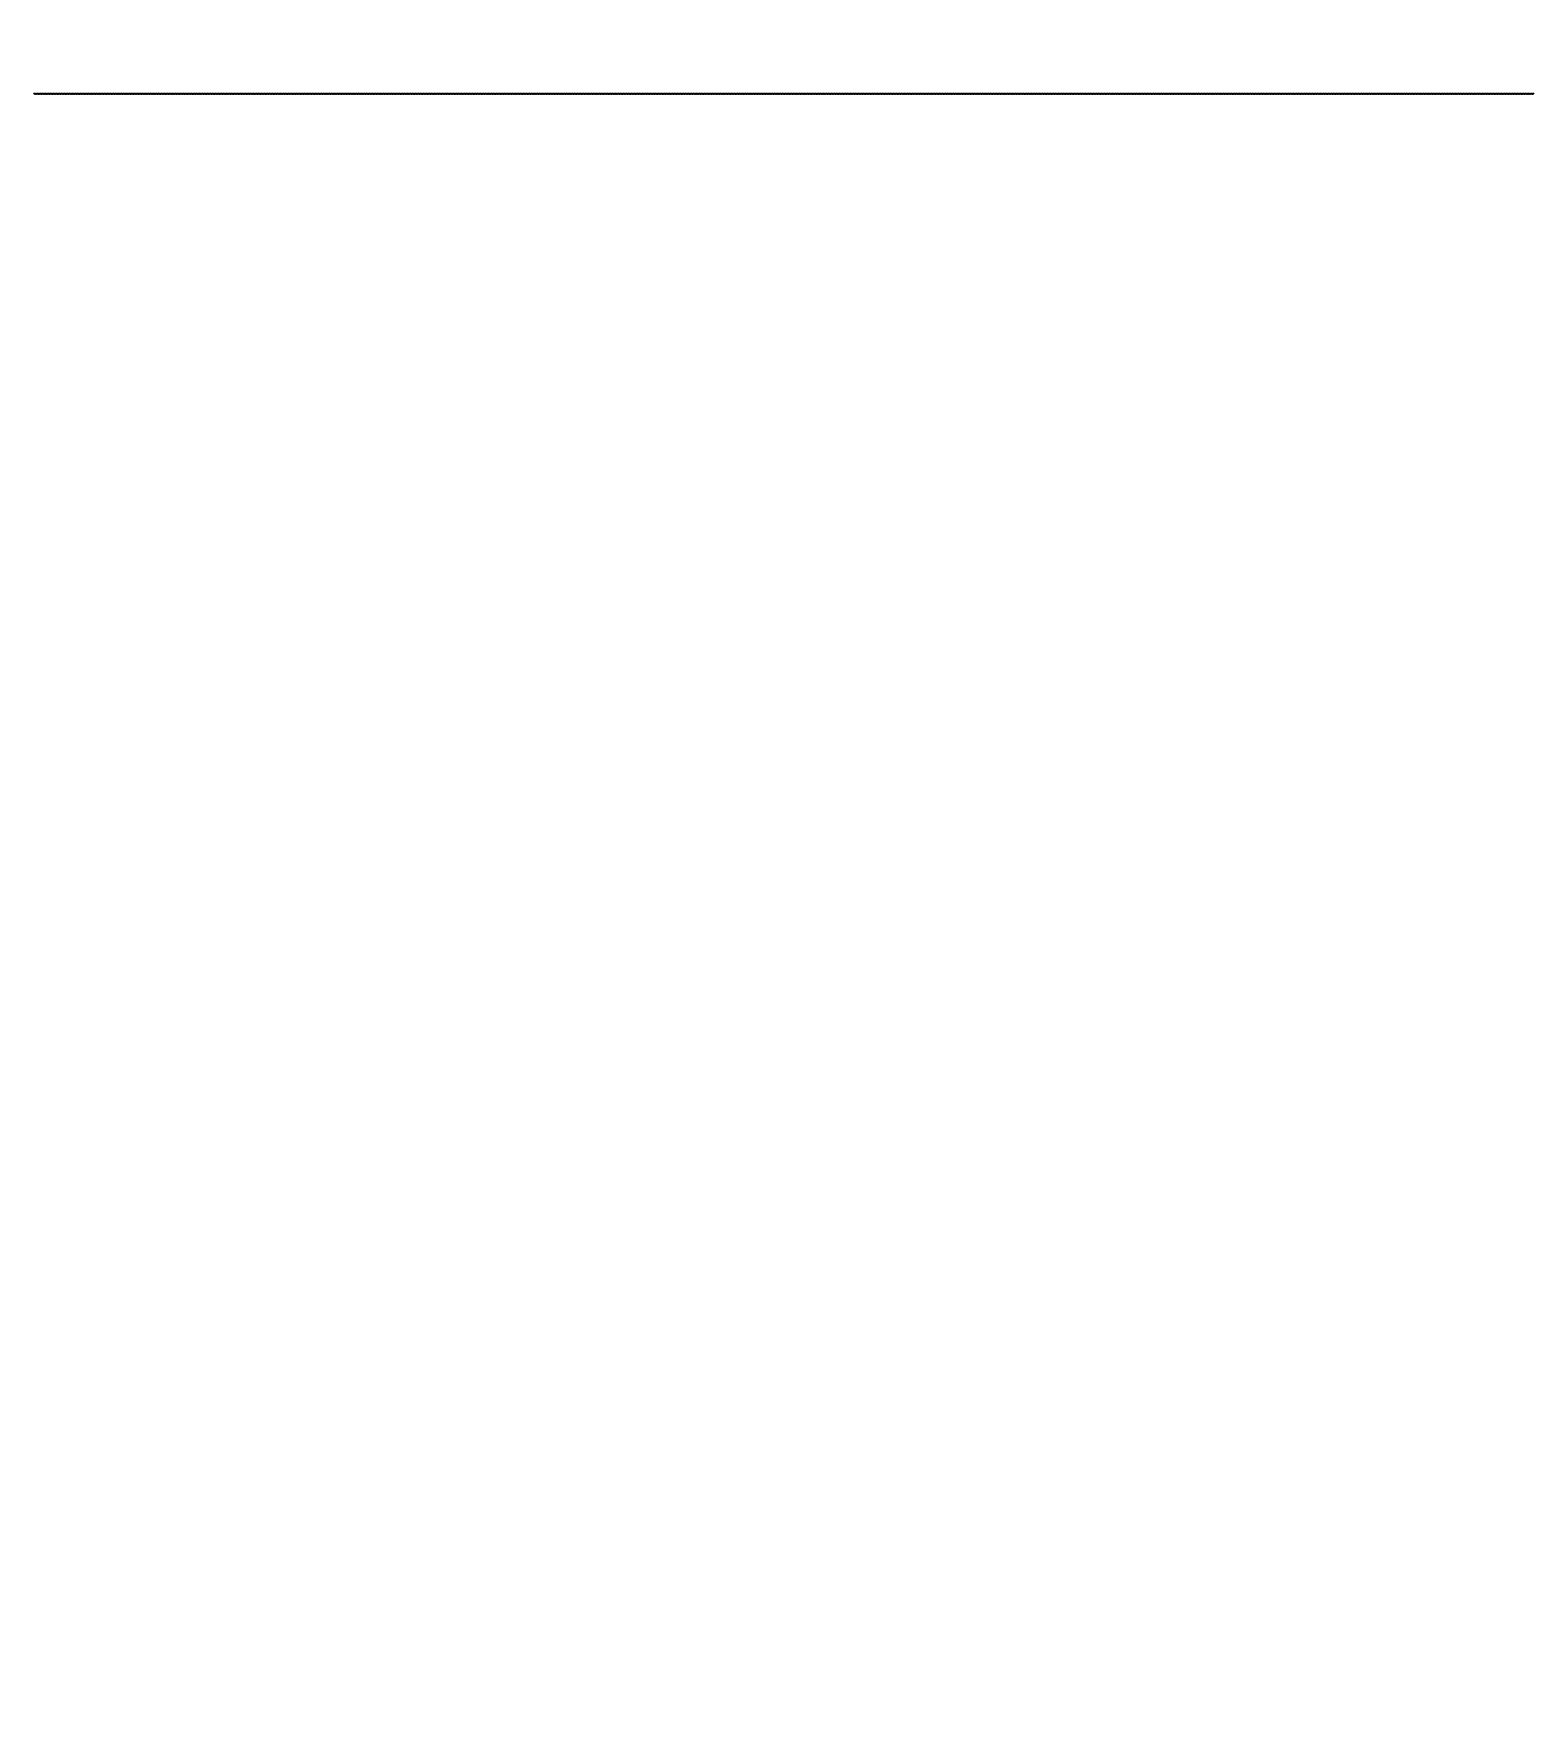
# Model space of a CAD drawing. Header units: millimetres. Extents: x 0 to 7618, y 0 to 6412.
# Drawn here: x 2361 to 2834, y 2424 to 2953 of the extents above; entities that cross this region are included whole.
import ezdxf

# ---------------------------------------------------------------- set-up
doc = ezdxf.new("R2010")
doc.units = ezdxf.units.MM
doc.styles.get("Standard").update_dxf_attribs({"font": 'arial.ttf'})
doc.dimstyles.new('ISO-25', dxfattribs={"dimtxt": 100, "dimasz": 100, "dimexe": 1.25, "dimexo": 0.625, "dimtad": 1, "dimtih": 1, "dimtoh": 1, "dimtxsty": 'Standard', "dimcen": 2.5, "dimadec": 0, "dimazin": 0, "dimtfac": 1, "dimtmove": 0, "dimatfit": 3, "dimfxl": 1, "dimfxlon": 1, "dimarcsym": 0})

# ---------------------------------------------------------------- blocks, each defined once
blk = doc.blocks.new('*D2')
at = {"color": 0, "lineweight": -2, "transparency": 16777216}
for p, q in [((1554.03, 3502.33), (1554.03, 3504.58)), ((1654.03, 3503.33), (3557.3, 3503.33)), ((3657.3, 3502.33), (3657.3, 3504.58))]:
    blk.add_line(p, q, dxfattribs=at)
at = {"color": 0, "transparency": 16777216}
for points in [[(1654.03, 3519.99), (1654.03, 3486.66), (1554.03, 3503.33)], [(3557.3, 3519.99), (3557.3, 3486.66), (3657.3, 3503.33)]]:
    blk.add_solid(points, dxfattribs=at)
at = {"layer": 'Defpoints', "color": 0, "transparency": 16777216}
for p in [(3657.3, 3503.33), (1554.03, 2934.13), (3657.3, 2920.88)]:
    blk.add_point(p, dxfattribs=at)
at = {"color": 0, "transparency": 16777216, "insert": (2605.66, 3568.04), "char_height": 100, "attachment_point": 5}
blk.add_mtext('2103,27 [6\'-11"]', dxfattribs=at)
blk = doc.blocks.new('*D18')
at = {"color": 0, "lineweight": -2, "transparency": 16777216}
for p, q in [((3475.51, 2734.23), (3657.48, 2859.13)), ((3657.48, 2859.13), (3657.48, 1696.15)), ((3475.51, 2735.23), (3475.51, 2734.23))]:
    blk.add_line(p, q, dxfattribs=at)
at = {"layer": 'Defpoints', "color": 0, "transparency": 16777216}
for p in [(3475.51, 2934.23), (3657.48, 2659.13), (0, 0)]:
    blk.add_point(p, dxfattribs=at)
at = {"color": 0, "transparency": 16777216, "insert": (3592.76, 2177.33), "char_height": 100, "attachment_point": 5, "rotation": 90}
blk.add_mtext('3475,51 [11\'-5"]', dxfattribs=at)

msp = doc.modelspace()

# ---------------------------------------------------------------- linework, layer by layer
msp.add_lwpolyline([(2833.756, 2934.405, 0.5205671), (2833.256, 2934.405, 0.5205671), (2832.756, 2934.405, 0.5205671), (2832.256, 2934.405, 0.5205671), (2831.756, 2934.405, 0.5205671), (2831.256, 2934.405, 0.5205671), (2830.756, 2934.405, 0.5205671), (2830.256, 2934.405, 0.5205671), (2829.756, 2934.405, 0.5205671), (2829.256, 2934.405, 0.5205671), (2828.756, 2934.405, 0.5205671), (2828.256, 2934.405, 0.5205671), (2827.756, 2934.405, 0.5205671), (2827.256, 2934.405, 0.5205671), (2826.756, 2934.405, 0.5205671), (2826.256, 2934.405, 0.5205671), (2825.756, 2934.405, 0.5205671), (2825.256, 2934.405, 0.5205671), (2824.756, 2934.405, 0.5205671), (2824.256, 2934.405, 0.5205671), (2823.756, 2934.405, 0.5205671), (2823.256, 2934.405, 0.5205671), (2822.756, 2934.405, 0.5205671), (2822.256, 2934.405, 0.5205671), (2821.756, 2934.405, 0.5205671), (2821.256, 2934.405, 0.5205671), (2820.756, 2934.405, 0.5205671), (2820.256, 2934.405, 0.5205671), (2819.756, 2934.405, 0.5205671), (2819.256, 2934.405, 0.5205671), (2818.756, 2934.405, 0.5205671), (2818.256, 2934.405, 0.5205671), (2817.756, 2934.405, 0.5205671), (2817.256, 2934.405, 0.5205671), (2816.756, 2934.405, 0.5205671), (2816.256, 2934.405, 0.5205671), (2815.756, 2934.405, 0.5205671), (2815.256, 2934.405, 0.5205671), (2814.756, 2934.405, 0.5205671), (2814.256, 2934.405, 0.5205671), (2813.756, 2934.405, 0.5205671), (2813.256, 2934.405, 0.5205671), (2812.756, 2934.405, 0.5205671), (2812.256, 2934.405, 0.5205671), (2811.756, 2934.405, 0.5205671), (2811.256, 2934.405, 0.5205671), (2810.756, 2934.405, 0.5205671), (2810.256, 2934.405, 0.5205671), (2809.756, 2934.405, 0.5205671), (2809.256, 2934.405, 0.5205671), (2808.756, 2934.405, 0.5205671), (2808.256, 2934.405, 0.5205671), (2807.756, 2934.405, 0.5205671), (2807.256, 2934.405, 0.5205671), (2806.756, 2934.405, 0.5205671), (2806.256, 2934.405, 0.5205671), (2805.756, 2934.405, 0.5205671), (2805.256, 2934.405, 0.5205671), (2804.756, 2934.405, 0.5205671), (2804.256, 2934.405, 0.5205671), (2803.756, 2934.405, 0.5205671), (2803.256, 2934.405, 0.5205671), (2802.756, 2934.405, 0.5205671), (2802.256, 2934.405, 0.5205671), (2801.756, 2934.405, 0.5205671), (2801.256, 2934.405, 0.5205671), (2800.756, 2934.405, 0.5205671), (2800.256, 2934.405, 0.5205671), (2799.756, 2934.405, 0.5205671), (2799.256, 2934.405, 0.5205671), (2798.756, 2934.405, 0.5205671), (2798.256, 2934.405, 0.5205671), (2797.756, 2934.405, 0.5205671), (2797.256, 2934.405, 0.5205671), (2796.756, 2934.405, 0.5205671), (2796.256, 2934.405, 0.5205671), (2795.756, 2934.405, 0.5205671), (2795.256, 2934.405, 0.5205671), (2794.756, 2934.405, 0.5205671), (2794.256, 2934.405, 0.5205671), (2793.756, 2934.405, 0.5205671), (2793.256, 2934.405, 0.5205671), (2792.756, 2934.405, 0.5205671), (2792.256, 2934.405, 0.5205671), (2791.756, 2934.405, 0.5205671), (2791.256, 2934.405, 0.5205671), (2790.756, 2934.405, 0.5205671), (2790.256, 2934.405, 0.5205671), (2789.756, 2934.405, 0.5205671), (2789.256, 2934.405, 0.5205671), (2788.756, 2934.405, 0.5205671), (2788.256, 2934.405, 0.5205671), (2787.756, 2934.405, 0.5205671), (2787.256, 2934.405, 0.5205671), (2786.756, 2934.405, 0.5205671), (2786.256, 2934.405, 0.5205671), (2785.756, 2934.405, 0.5205671), (2785.256, 2934.405, 0.5205671), (2784.756, 2934.405, 0.5205671), (2784.256, 2934.405, 0.5205671), (2783.756, 2934.405, 0.5205671), (2783.256, 2934.405, 0.5205671), (2782.756, 2934.405, 0.5205671), (2782.256, 2934.405, 0.5205671), (2781.756, 2934.405, 0.5205671), (2781.256, 2934.405, 0.5205671), (2780.756, 2934.405, 0.5205671), (2780.256, 2934.405, 0.5205671), (2779.756, 2934.405, 0.5205671), (2779.256, 2934.405, 0.5205671), (2778.756, 2934.405, 0.5205671), (2778.256, 2934.405, 0.5205671), (2777.756, 2934.405, 0.5205671), (2777.256, 2934.405, 0.5205671), (2776.756, 2934.405, 0.5205671), (2776.256, 2934.405, 0.5205671), (2775.756, 2934.405, 0.5205671), (2775.256, 2934.405, 0.5205671), (2774.756, 2934.405, 0.5205671), (2774.256, 2934.405, 0.5205671), (2773.756, 2934.405, 0.5205671), (2773.256, 2934.405, 0.5205671), (2772.756, 2934.405, 0.5205671), (2772.256, 2934.405, 0.5205671), (2771.756, 2934.405, 0.5205671), (2771.256, 2934.405, 0.5205671), (2770.756, 2934.405, 0.5205671), (2770.256, 2934.405, 0.5205671), (2769.756, 2934.405, 0.5205671), (2769.256, 2934.405, 0.5205671), (2768.756, 2934.405, 0.5205671), (2768.256, 2934.405, 0.5205671), (2767.756, 2934.405, 0.5205671), (2767.256, 2934.405, 0.5205671), (2766.756, 2934.405, 0.5205671), (2766.256, 2934.405, 0.5205671), (2765.756, 2934.405, 0.5205671), (2765.256, 2934.405, 0.5205671), (2764.756, 2934.405, 0.5205671), (2764.256, 2934.405, 0.5205671), (2763.756, 2934.405, 0.5205671), (2763.256, 2934.405, 0.5205671), (2762.756, 2934.405, 0.5205671), (2762.256, 2934.405, 0.5205671), (2761.756, 2934.405, 0.5205671), (2761.256, 2934.405, 0.5205671), (2760.756, 2934.405, 0.5205671), (2760.256, 2934.405, 0.5205671), (2759.756, 2934.405, 0.5205671), (2759.256, 2934.405, 0.5205671), (2758.756, 2934.405, 0.5205671), (2758.256, 2934.405, 0.5205671), (2757.756, 2934.405, 0.5205671), (2757.256, 2934.405, 0.5205671), (2756.756, 2934.405, 0.5205671), (2756.256, 2934.405, 0.5205671), (2755.756, 2934.405, 0.5205671), (2755.256, 2934.405, 0.5205671), (2754.756, 2934.405, 0.5205671), (2754.256, 2934.405, 0.5205671), (2753.756, 2934.405, 0.5205671), (2753.256, 2934.405, 0.5205671), (2752.756, 2934.405, 0.5205671), (2752.256, 2934.405, 0.5205671), (2751.756, 2934.405, 0.5205671), (2751.256, 2934.405, 0.5205671), (2750.756, 2934.405, 0.5205671), (2750.256, 2934.405, 0.5205671), (2749.756, 2934.405, 0.5205671), (2749.256, 2934.405, 0.5205671), (2748.756, 2934.405, 0.5205671), (2748.256, 2934.405, 0.5205671), (2747.756, 2934.405, 0.5205671), (2747.256, 2934.405, 0.5205671), (2746.756, 2934.405, 0.5205671), (2746.256, 2934.405, 0.5205671), (2745.756, 2934.405, 0.5205671), (2745.256, 2934.405, 0.5205671), (2744.756, 2934.405, 0.5205671), (2744.256, 2934.405, 0.5205671), (2743.756, 2934.405, 0.5205671), (2743.256, 2934.405, 0.5205671), (2742.756, 2934.405, 0.5205671), (2742.256, 2934.405, 0.5205671), (2741.756, 2934.405, 0.5205671), (2741.256, 2934.405, 0.5205671), (2740.756, 2934.405, 0.5205671), (2740.256, 2934.405, 0.5205671), (2739.756, 2934.405, 0.5205671), (2739.256, 2934.405, 0.5205671), (2738.756, 2934.405, 0.5205671), (2738.256, 2934.405, 0.5205671), (2737.756, 2934.405, 0.5205671), (2737.256, 2934.405, 0.5205671), (2736.756, 2934.405, 0.5205671), (2736.256, 2934.405, 0.5205671), (2735.756, 2934.405, 0.5205671), (2735.256, 2934.405, 0.5205671), (2734.756, 2934.405, 0.5205671), (2734.256, 2934.405, 0.5205671), (2733.756, 2934.405, 0.5205671), (2733.256, 2934.405, 0.5205671), (2732.756, 2934.405, 0.5205671), (2732.256, 2934.405, 0.5205671), (2731.756, 2934.405, 0.5205671), (2731.256, 2934.405, 0.5205671), (2730.756, 2934.405, 0.5205671), (2730.256, 2934.405, 0.5205671), (2729.756, 2934.405, 0.5205671), (2729.256, 2934.405, 0.5205671), (2728.756, 2934.405, 0.5205671), (2728.256, 2934.405, 0.5205671), (2727.756, 2934.405, 0.5205671), (2727.256, 2934.405, 0.5205671), (2726.756, 2934.405, 0.5205671), (2726.256, 2934.405, 0.5205671), (2725.756, 2934.405, 0.5205671), (2725.256, 2934.405, 0.5205671), (2724.756, 2934.405, 0.5205671), (2724.256, 2934.405, 0.5205671), (2723.756, 2934.405, 0.5205671), (2723.256, 2934.405, 0.5205671), (2722.756, 2934.405, 0.5205671), (2722.256, 2934.405, 0.5205671), (2721.756, 2934.405, 0.5205671), (2721.256, 2934.405, 0.5205671), (2720.756, 2934.405, 0.5205671), (2720.256, 2934.405, 0.5205671), (2719.756, 2934.405, 0.5205671), (2719.256, 2934.405, 0.5205671), (2718.756, 2934.405, 0.5205671), (2718.256, 2934.405, 0.5205671), (2717.756, 2934.405, 0.5205671), (2717.256, 2934.405, 0.5205671), (2716.756, 2934.405, 0.5205671), (2716.256, 2934.405, 0.5205671), (2715.756, 2934.405, 0.5205671), (2715.256, 2934.405, 0.5205671), (2714.756, 2934.405, 0.5205671), (2714.256, 2934.405, 0.5205671), (2713.756, 2934.405, 0.5205671), (2713.256, 2934.405, 0.5205671), (2712.756, 2934.405, 0.5205671), (2712.256, 2934.405, 0.5205671), (2711.756, 2934.405, 0.5205671), (2711.256, 2934.405, 0.5205671), (2710.756, 2934.405, 0.5205671), (2710.256, 2934.405, 0.5205671), (2709.756, 2934.405, 0.5205671), (2709.256, 2934.405, 0.5205671), (2708.756, 2934.405, 0.5205671), (2708.256, 2934.405, 0.5205671), (2707.756, 2934.405, 0.5205671), (2707.256, 2934.405, 0.5205671), (2706.756, 2934.405, 0.5205671), (2706.256, 2934.405, 0.5205671), (2705.756, 2934.405, 0.5205671), (2705.256, 2934.405, 0.5205671), (2704.756, 2934.405, 0.5205671), (2704.256, 2934.405, 0.5205671), (2703.756, 2934.405, 0.5205671), (2703.256, 2934.405, 0.5205671), (2702.756, 2934.405, 0.5205671), (2702.256, 2934.405, 0.5205671), (2701.756, 2934.405, 0.5205671), (2701.256, 2934.405, 0.5205671), (2700.756, 2934.405, 0.5205671), (2700.256, 2934.405, 0.5205671), (2699.756, 2934.405, 0.5205671), (2699.256, 2934.405, 0.5205671), (2698.756, 2934.405, 0.5205671), (2698.256, 2934.405, 0.5205671), (2697.756, 2934.405, 0.5205671), (2697.256, 2934.405, 0.5205671), (2696.756, 2934.405, 0.5205671), (2696.256, 2934.405, 0.5205671), (2695.756, 2934.405, 0.5205671), (2695.256, 2934.405, 0.5205671), (2694.756, 2934.405, 0.5205671), (2694.256, 2934.405, 0.5205671), (2693.756, 2934.405, 0.5205671), (2693.256, 2934.405, 0.5205671), (2692.756, 2934.405, 0.5205671), (2692.256, 2934.405, 0.5205671), (2691.756, 2934.405, 0.5205671), (2691.256, 2934.405, 0.5205671), (2690.756, 2934.405, 0.5205671), (2690.256, 2934.405, 0.5205671), (2689.756, 2934.405, 0.5205671), (2689.256, 2934.405, 0.5205671), (2688.756, 2934.405, 0.5205671), (2688.256, 2934.405, 0.5205671), (2687.756, 2934.405, 0.5205671), (2687.256, 2934.405, 0.5205671), (2686.756, 2934.405, 0.5205671), (2686.256, 2934.405, 0.5205671), (2685.756, 2934.405, 0.5205671), (2685.256, 2934.405, 0.5205671), (2684.756, 2934.405, 0.5205671), (2684.256, 2934.405, 0.5205671), (2683.756, 2934.405, 0.5205671), (2683.256, 2934.405, 0.5205671), (2682.756, 2934.405, 0.5205671), (2682.256, 2934.405, 0.5205671), (2681.756, 2934.405, 0.5205671), (2681.256, 2934.405, 0.5205671), (2680.756, 2934.405, 0.5205671), (2680.256, 2934.405, 0.5205671), (2679.756, 2934.405, 0.5205671), (2679.256, 2934.405, 0.5205671), (2678.756, 2934.405, 0.5205671), (2678.256, 2934.405, 0.5205671), (2677.756, 2934.405, 0.5205671), (2677.256, 2934.405, 0.5205671), (2676.756, 2934.405, 0.5205671), (2676.256, 2934.405, 0.5205671), (2675.756, 2934.405, 0.5205671), (2675.256, 2934.405, 0.5205671), (2674.756, 2934.405, 0.5205671), (2674.256, 2934.405, 0.5205671), (2673.756, 2934.405, 0.5205671), (2673.256, 2934.405, 0.5205671), (2672.756, 2934.405, 0.5205671), (2672.256, 2934.405, 0.5205671), (2671.756, 2934.405, 0.5205671), (2671.256, 2934.405, 0.5205671), (2670.756, 2934.405, 0.5205671), (2670.256, 2934.405, 0.5205671), (2669.756, 2934.405, 0.5205671), (2669.256, 2934.405, 0.5205671), (2668.756, 2934.405, 0.5205671), (2668.256, 2934.405, 0.5205671), (2667.756, 2934.405, 0.5205671), (2667.256, 2934.405, 0.5205671), (2666.756, 2934.405, 0.5205671), (2666.256, 2934.405, 0.5205671), (2665.756, 2934.405, 0.5205671), (2665.256, 2934.405, 0.5205671), (2664.756, 2934.405, 0.5205671), (2664.256, 2934.405, 0.5205671), (2663.756, 2934.405, 0.5205671), (2663.256, 2934.405, 0.5205671), (2662.756, 2934.405, 0.5205671), (2662.256, 2934.405, 0.5205671), (2661.756, 2934.405, 0.5205671), (2661.256, 2934.405, 0.5205671), (2660.756, 2934.405, 0.5205671), (2660.256, 2934.405, 0.5205671), (2659.756, 2934.405, 0.5205671), (2659.256, 2934.405, 0.5205671), (2658.756, 2934.405, 0.5205671), (2658.256, 2934.405, 0.5205671), (2657.756, 2934.405, 0.5205671), (2657.256, 2934.405, 0.5205671), (2656.756, 2934.405, 0.5205671), (2656.256, 2934.405, 0.5205671), (2655.756, 2934.405, 0.5205671), (2655.256, 2934.405, 0.5205671), (2654.756, 2934.405, 0.5205671), (2654.256, 2934.405, 0.5205671), (2653.756, 2934.405, 0.5205671), (2653.256, 2934.405, 0.5205671), (2652.756, 2934.405, 0.5205671), (2652.256, 2934.405, 0.5205671), (2651.756, 2934.405, 0.5205671), (2651.256, 2934.405, 0.5205671), (2650.756, 2934.405, 0.5205671), (2650.256, 2934.405, 0.5205671), (2649.756, 2934.405, 0.5205671), (2649.256, 2934.405, 0.5205671), (2648.756, 2934.405, 0.5205671), (2648.256, 2934.405, 0.5205671), (2647.756, 2934.405, 0.5205671), (2647.256, 2934.405, 0.5205671), (2646.756, 2934.405, 0.5205671), (2646.256, 2934.405, 0.5205671), (2645.756, 2934.405, 0.5205671), (2645.256, 2934.405, 0.5205671), (2644.756, 2934.405, 0.5205671), (2644.256, 2934.405, 0.5205671), (2643.756, 2934.405, 0.5205671), (2643.256, 2934.405, 0.5205671), (2642.756, 2934.405, 0.5205671), (2642.256, 2934.405, 0.5205671), (2641.756, 2934.405, 0.5205671), (2641.256, 2934.405, 0.5205671), (2640.756, 2934.405, 0.5205671), (2640.256, 2934.405, 0.5205671), (2639.756, 2934.405, 0.5205671), (2639.256, 2934.405, 0.5205671), (2638.756, 2934.405, 0.5205671), (2638.256, 2934.405, 0.5205671), (2637.756, 2934.405, 0.5205671), (2637.256, 2934.405, 0.5205671), (2636.756, 2934.405, 0.5205671), (2636.256, 2934.405, 0.5205671), (2635.756, 2934.405, 0.5205671), (2635.256, 2934.405, 0.5205671), (2634.756, 2934.405, 0.5205671), (2634.256, 2934.405, 0.5205671), (2633.756, 2934.405, 0.5205671), (2633.256, 2934.405, 0.5205671), (2632.756, 2934.405, 0.5205671), (2632.256, 2934.405, 0.5205671), (2631.756, 2934.405, 0.5205671), (2631.256, 2934.405, 0.5205671), (2630.756, 2934.405, 0.5205671), (2630.256, 2934.405, 0.5205671), (2629.756, 2934.405, 0.5205671), (2629.256, 2934.405, 0.5205671), (2628.756, 2934.405, 0.5205671), (2628.256, 2934.405, 0.5205671), (2627.756, 2934.405, 0.5205671), (2627.256, 2934.405, 0.5205671), (2626.756, 2934.405, 0.5205671), (2626.256, 2934.405, 0.5205671), (2625.756, 2934.405, 0.5205671), (2625.256, 2934.405, 0.5205671), (2624.756, 2934.405, 0.5205671), (2624.256, 2934.405, 0.5205671), (2623.756, 2934.405, 0.5205671), (2623.256, 2934.405, 0.5205671), (2622.756, 2934.405, 0.5205671), (2622.256, 2934.405, 0.5205671), (2621.756, 2934.405, 0.5205671), (2621.256, 2934.405, 0.5205671), (2620.756, 2934.405, 0.5205671), (2620.256, 2934.405, 0.5205671), (2619.756, 2934.405, 0.5205671), (2619.256, 2934.405, 0.5205671), (2618.756, 2934.405, 0.5205671), (2618.256, 2934.405, 0.5205671), (2617.756, 2934.405, 0.5205671), (2617.256, 2934.405, 0.5205671), (2616.756, 2934.405, 0.5205671), (2616.256, 2934.405, 0.5205671), (2615.756, 2934.405, 0.5205671), (2615.256, 2934.405, 0.5205671), (2614.756, 2934.405, 0.5205671), (2614.256, 2934.405, 0.5205671), (2613.756, 2934.405, 0.5205671), (2613.256, 2934.405, 0.5205671), (2612.756, 2934.405, 0.5205671), (2612.256, 2934.405, 0.5205671), (2611.756, 2934.405, 0.5205671), (2611.256, 2934.405, 0.5205671), (2610.756, 2934.405, 0.5205671), (2610.256, 2934.405, 0.5205671), (2609.756, 2934.405, 0.5205671), (2609.256, 2934.405, 0.5205671), (2608.756, 2934.405, 0.5205671), (2608.256, 2934.405, 0.5205671), (2607.756, 2934.405, 0.5205671), (2607.256, 2934.405, 0.5205671), (2606.756, 2934.405, 0.5205671), (2606.256, 2934.405, 0.5205671), (2605.756, 2934.405, 0.5205671), (2605.256, 2934.405, 0.5205671), (2604.756, 2934.405, 0.5205671), (2604.256, 2934.405, 0.5205671), (2603.756, 2934.405, 0.5205671), (2603.256, 2934.405, 0.5205671), (2602.756, 2934.405, 0.5205671), (2602.256, 2934.405, 0.5205671), (2601.756, 2934.405, 0.5205671), (2601.256, 2934.405, 0.5205671), (2600.756, 2934.405, 0.5205671), (2600.256, 2934.405, 0.5205671), (2599.756, 2934.405, 0.5205671), (2599.256, 2934.405, 0.5205671), (2598.756, 2934.405, 0.5205671), (2598.256, 2934.405, 0.5205671), (2597.756, 2934.405, 0.5205671), (2597.256, 2934.405, 0.5205671), (2596.756, 2934.405, 0.5205671), (2596.256, 2934.405, 0.5205671), (2595.756, 2934.405, 0.5205671), (2595.256, 2934.405, 0.5205671), (2594.756, 2934.405, 0.5205671), (2594.256, 2934.405, 0.5205671), (2593.756, 2934.405, 0.5205671), (2593.256, 2934.405, 0.5205671), (2592.756, 2934.405, 0.5205671), (2592.256, 2934.405, 0.5205671), (2591.756, 2934.405, 0.5205671), (2591.256, 2934.405, 0.5205671), (2590.756, 2934.405, 0.5205671), (2590.256, 2934.405, 0.5205671), (2589.756, 2934.405, 0.5205671), (2589.256, 2934.405, 0.5205671), (2588.756, 2934.405, 0.5205671), (2588.256, 2934.405, 0.5205671), (2587.756, 2934.405, 0.5205671), (2587.256, 2934.405, 0.5205671), (2586.756, 2934.405, 0.5205671), (2586.256, 2934.405, 0.5205671), (2585.756, 2934.405, 0.5205671), (2585.256, 2934.405, 0.5205671), (2584.756, 2934.405, 0.5205671), (2584.256, 2934.405, 0.5205671), (2583.756, 2934.405, 0.5205671), (2583.256, 2934.405, 0.5205671), (2582.756, 2934.405, 0.5205671), (2582.256, 2934.405, 0.5205671), (2581.756, 2934.405, 0.5205671), (2581.256, 2934.405, 0.5205671), (2580.756, 2934.405, 0.5205671), (2580.256, 2934.405, 0.5205671), (2579.756, 2934.405, 0.5205671), (2579.256, 2934.405, 0.5205671), (2578.756, 2934.405, 0.5205671), (2578.256, 2934.405, 0.5205671), (2577.756, 2934.405, 0.5205671), (2577.256, 2934.405, 0.5205671), (2576.756, 2934.405, 0.5205671), (2576.256, 2934.405, 0.5205671), (2575.756, 2934.405, 0.5205671), (2575.256, 2934.405, 0.5205671), (2574.756, 2934.405, 0.5205671), (2574.256, 2934.405, 0.5205671), (2573.756, 2934.405, 0.5205671), (2573.256, 2934.405, 0.5205671), (2572.756, 2934.405, 0.5205671), (2572.256, 2934.405, 0.5205671), (2571.756, 2934.405, 0.5205671), (2571.256, 2934.405, 0.5205671), (2570.756, 2934.405, 0.5205671), (2570.256, 2934.405, 0.5205671), (2569.756, 2934.405, 0.5205671), (2569.256, 2934.405, 0.5205671), (2568.756, 2934.405, 0.5205671), (2568.256, 2934.405, 0.5205671), (2567.756, 2934.405, 0.5205671), (2567.256, 2934.405, 0.5205671), (2566.756, 2934.405, 0.5205671), (2566.256, 2934.405, 0.5205671), (2565.756, 2934.405, 0.5205671), (2565.256, 2934.405, 0.5205671), (2564.756, 2934.405, 0.5205671), (2564.256, 2934.405, 0.5205671), (2563.756, 2934.405, 0.5205671), (2563.256, 2934.405, 0.5205671), (2562.756, 2934.405, 0.5205671), (2562.256, 2934.405, 0.5205671), (2561.756, 2934.405, 0.5205671), (2561.256, 2934.405, 0.5205671), (2560.756, 2934.405, 0.5205671), (2560.256, 2934.405, 0.5205671), (2559.756, 2934.405, 0.5205671), (2559.256, 2934.405, 0.5205671), (2558.756, 2934.405, 0.5205671), (2558.256, 2934.405, 0.5205671), (2557.756, 2934.405, 0.5205671), (2557.256, 2934.405, 0.5205671), (2556.756, 2934.405, 0.5205671), (2556.256, 2934.405, 0.5205671), (2555.756, 2934.405, 0.5205671), (2555.256, 2934.405, 0.5205671), (2554.756, 2934.405, 0.5205671), (2554.256, 2934.405, 0.5205671), (2553.756, 2934.405, 0.5205671), (2553.256, 2934.405, 0.5205671), (2552.756, 2934.405, 0.5205671), (2552.256, 2934.405, 0.5205671), (2551.756, 2934.405, 0.5205671), (2551.256, 2934.405, 0.5205671), (2550.756, 2934.405, 0.5205671), (2550.256, 2934.405, 0.5205671), (2549.756, 2934.405, 0.5205671), (2549.256, 2934.405, 0.5205671), (2548.756, 2934.405, 0.5205671), (2548.256, 2934.405, 0.5205671), (2547.756, 2934.405, 0.5205671), (2547.256, 2934.405, 0.5205671), (2546.756, 2934.405, 0.5205671), (2546.256, 2934.405, 0.5205671), (2545.756, 2934.405, 0.5205671), (2545.256, 2934.405, 0.5205671), (2544.756, 2934.405, 0.5205671), (2544.256, 2934.405, 0.5205671), (2543.756, 2934.405, 0.5205671), (2543.256, 2934.405, 0.5205671), (2542.756, 2934.405, 0.5205671), (2542.256, 2934.405, 0.5205671), (2541.756, 2934.405, 0.5205671), (2541.256, 2934.405, 0.5205671), (2540.756, 2934.405, 0.5205671), (2540.256, 2934.405, 0.5205671), (2539.756, 2934.405, 0.5205671), (2539.256, 2934.405, 0.5205671), (2538.756, 2934.405, 0.5205671), (2538.256, 2934.405, 0.5205671), (2537.756, 2934.405, 0.5205671), (2537.256, 2934.405, 0.5205671), (2536.756, 2934.405, 0.5205671), (2536.256, 2934.405, 0.5205671), (2535.756, 2934.405, 0.5205671), (2535.256, 2934.405, 0.5205671), (2534.756, 2934.405, 0.5205671), (2534.256, 2934.405, 0.5205671), (2533.756, 2934.405, 0.5205671), (2533.256, 2934.405, 0.5205671), (2532.756, 2934.405, 0.5205671), (2532.256, 2934.405, 0.5205671), (2531.756, 2934.405, 0.5205671), (2531.256, 2934.405, 0.5205671), (2530.756, 2934.405, 0.5205671), (2530.256, 2934.405, 0.5205671), (2529.756, 2934.405, 0.5205671), (2529.256, 2934.405, 0.5205671), (2528.756, 2934.405, 0.5205671), (2528.256, 2934.405, 0.5205671), (2527.756, 2934.405, 0.5205671), (2527.256, 2934.405, 0.5205671), (2526.756, 2934.405, 0.5205671), (2526.256, 2934.405, 0.5205671), (2525.756, 2934.405, 0.5205671), (2525.256, 2934.405, 0.5205671), (2524.756, 2934.405, 0.5205671), (2524.256, 2934.405, 0.5205671), (2523.756, 2934.405, 0.5205671), (2523.256, 2934.405, 0.5205671), (2522.756, 2934.405, 0.5205671), (2522.256, 2934.405, 0.5205671), (2521.756, 2934.405, 0.5205671), (2521.256, 2934.405, 0.5205671), (2520.756, 2934.405, 0.5205671), (2520.256, 2934.405, 0.5205671), (2519.756, 2934.405, 0.5205671), (2519.256, 2934.405, 0.5205671), (2518.756, 2934.405, 0.5205671), (2518.256, 2934.405, 0.5205671), (2517.756, 2934.405, 0.5205671), (2517.256, 2934.405, 0.5205671), (2516.756, 2934.405, 0.5205671), (2516.256, 2934.405, 0.5205671), (2515.756, 2934.405, 0.5205671), (2515.256, 2934.405, 0.5205671), (2514.756, 2934.405, 0.5205671), (2514.256, 2934.405, 0.5205671), (2513.756, 2934.405, 0.5205671), (2513.256, 2934.405, 0.5205671), (2512.756, 2934.405, 0.5205671), (2512.256, 2934.405, 0.5205671), (2511.756, 2934.405, 0.5205671), (2511.256, 2934.405, 0.5205671), (2510.756, 2934.405, 0.5205671), (2510.256, 2934.405, 0.5205671), (2509.756, 2934.405, 0.5205671), (2509.256, 2934.405, 0.5205671), (2508.756, 2934.405, 0.5205671), (2508.256, 2934.405, 0.5205671), (2507.756, 2934.405, 0.5205671), (2507.256, 2934.405, 0.5205671), (2506.756, 2934.405, 0.5205671), (2506.256, 2934.405, 0.5205671), (2505.756, 2934.405, 0.5205671), (2505.256, 2934.405, 0.5205671), (2504.756, 2934.405, 0.5205671), (2504.256, 2934.405, 0.5205671), (2503.756, 2934.405, 0.5205671), (2503.256, 2934.405, 0.5205671), (2502.756, 2934.405, 0.5205671), (2502.256, 2934.405, 0.5205671), (2501.756, 2934.405, 0.5205671), (2501.256, 2934.405, 0.5205671), (2500.756, 2934.405, 0.5205671), (2500.256, 2934.405, 0.5205671), (2499.756, 2934.405, 0.5205671), (2499.256, 2934.405, 0.5205671), (2498.756, 2934.405, 0.5205671), (2498.256, 2934.405, 0.5205671), (2497.756, 2934.405, 0.5205671), (2497.256, 2934.405, 0.5205671), (2496.756, 2934.405, 0.5205671), (2496.256, 2934.405, 0.5205671), (2495.756, 2934.405, 0.5205671), (2495.256, 2934.405, 0.5205671), (2494.756, 2934.405, 0.5205671), (2494.256, 2934.405, 0.5205671), (2493.756, 2934.405, 0.5205671), (2493.256, 2934.405, 0.5205671), (2492.756, 2934.405, 0.5205671), (2492.256, 2934.405, 0.5205671), (2491.756, 2934.405, 0.5205671), (2491.256, 2934.405, 0.5205671), (2490.756, 2934.405, 0.5205671), (2490.256, 2934.405, 0.5205671), (2489.756, 2934.405, 0.5205671), (2489.256, 2934.405, 0.5205671), (2488.756, 2934.405, 0.5205671), (2488.256, 2934.405, 0.5205671), (2487.756, 2934.405, 0.5205671), (2487.256, 2934.405, 0.5205671), (2486.756, 2934.405, 0.5205671), (2486.256, 2934.405, 0.5205671), (2485.756, 2934.405, 0.5205671), (2485.256, 2934.405, 0.5205671), (2484.756, 2934.405, 0.5205671), (2484.256, 2934.405, 0.5205671), (2483.756, 2934.405, 0.5205671), (2483.256, 2934.405, 0.5205671), (2482.756, 2934.405, 0.5205671), (2482.256, 2934.405, 0.5205671), (2481.756, 2934.405, 0.5205671), (2481.256, 2934.405, 0.5205671), (2480.756, 2934.405, 0.5205671), (2480.256, 2934.405, 0.5205671), (2479.756, 2934.405, 0.5205671), (2479.256, 2934.405, 0.5205671), (2478.756, 2934.405, 0.5205671), (2478.256, 2934.405, 0.5205671), (2477.756, 2934.405, 0.5205671), (2477.256, 2934.405, 0.5205671), (2476.756, 2934.405, 0.5205671), (2476.256, 2934.405, 0.5205671), (2475.756, 2934.405, 0.5205671), (2475.256, 2934.405, 0.5205671), (2474.756, 2934.405, 0.5205671), (2474.256, 2934.405, 0.5205671), (2473.756, 2934.405, 0.5205671), (2473.256, 2934.405, 0.5205671), (2472.756, 2934.405, 0.5205671), (2472.256, 2934.405, 0.5205671), (2471.756, 2934.405, 0.5205671), (2471.256, 2934.405, 0.5205671), (2470.756, 2934.405, 0.5205671), (2470.256, 2934.405, 0.5205671), (2469.756, 2934.405, 0.5205671), (2469.256, 2934.405, 0.5205671), (2468.756, 2934.405, 0.5205671), (2468.256, 2934.405, 0.5205671), (2467.756, 2934.405, 0.5205671), (2467.256, 2934.405, 0.5205671), (2466.756, 2934.405, 0.5205671), (2466.256, 2934.405, 0.5205671), (2465.756, 2934.405, 0.5205671), (2465.256, 2934.405, 0.5205671), (2464.756, 2934.405, 0.5205671), (2464.256, 2934.405, 0.5205671), (2463.756, 2934.405, 0.5205671), (2463.256, 2934.405, 0.5205671), (2462.756, 2934.405, 0.5205671), (2462.256, 2934.405, 0.5205671), (2461.756, 2934.405, 0.5205671), (2461.256, 2934.405, 0.5205671), (2460.756, 2934.405, 0.5205671), (2460.256, 2934.405, 0.5205671), (2459.756, 2934.405, 0.5205671), (2459.256, 2934.405, 0.5205671), (2458.756, 2934.405, 0.5205671), (2458.256, 2934.405, 0.5205671), (2457.756, 2934.405, 0.5205671), (2457.256, 2934.405, 0.5205671), (2456.756, 2934.405, 0.5205671), (2456.256, 2934.405, 0.5205671), (2455.756, 2934.405, 0.5205671), (2455.256, 2934.405, 0.5205671), (2454.756, 2934.405, 0.5205671), (2454.256, 2934.405, 0.5205671), (2453.756, 2934.405, 0.5205671), (2453.256, 2934.405, 0.5205671), (2452.756, 2934.405, 0.5205671), (2452.256, 2934.405, 0.5205671), (2451.756, 2934.405, 0.5205671), (2451.256, 2934.405, 0.5205671), (2450.756, 2934.405, 0.5205671), (2450.256, 2934.405, 0.5205671), (2449.756, 2934.405, 0.5205671), (2449.256, 2934.405, 0.5205671), (2448.756, 2934.405, 0.5205671), (2448.256, 2934.405, 0.5205671), (2447.756, 2934.405, 0.5205671), (2447.256, 2934.405, 0.5205671), (2446.756, 2934.405, 0.5205671), (2446.256, 2934.405, 0.5205671), (2445.756, 2934.405, 0.5205671), (2445.256, 2934.405, 0.5205671), (2444.756, 2934.405, 0.5205671), (2444.256, 2934.405, 0.5205671), (2443.756, 2934.405, 0.5205671), (2443.256, 2934.405, 0.5205671), (2442.756, 2934.405, 0.5205671), (2442.256, 2934.405, 0.5205671), (2441.756, 2934.405, 0.5205671), (2441.256, 2934.405, 0.5205671), (2440.756, 2934.405, 0.5205671), (2440.256, 2934.405, 0.5205671), (2439.756, 2934.405, 0.5205671), (2439.256, 2934.405, 0.5205671), (2438.756, 2934.405, 0.5205671), (2438.256, 2934.405, 0.5205671), (2437.756, 2934.405, 0.5205671), (2437.256, 2934.405, 0.5205671), (2436.756, 2934.405, 0.5205671), (2436.256, 2934.405, 0.5205671), (2435.756, 2934.405, 0.5205671), (2435.256, 2934.405, 0.5205671), (2434.756, 2934.405, 0.5205671), (2434.256, 2934.405, 0.5205671), (2433.756, 2934.405, 0.5205671), (2433.256, 2934.405, 0.5205671), (2432.756, 2934.405, 0.5205671), (2432.256, 2934.405, 0.5205671), (2431.756, 2934.405, 0.5205671), (2431.256, 2934.405, 0.5205671), (2430.756, 2934.405, 0.5205671), (2430.256, 2934.405, 0.5205671), (2429.756, 2934.405, 0.5205671), (2429.256, 2934.405, 0.5205671), (2428.756, 2934.405, 0.5205671), (2428.256, 2934.405, 0.5205671), (2427.756, 2934.405, 0.5205671), (2427.256, 2934.405, 0.5205671), (2426.756, 2934.405, 0.5205671), (2426.256, 2934.405, 0.5205671), (2425.756, 2934.405, 0.5205671), (2425.256, 2934.405, 0.5205671), (2424.756, 2934.405, 0.5205671), (2424.256, 2934.405, 0.5205671), (2423.756, 2934.405, 0.5205671), (2423.256, 2934.405, 0.5205671), (2422.756, 2934.405, 0.5205671), (2422.256, 2934.405, 0.5205671), (2421.756, 2934.405, 0.5205671), (2421.256, 2934.405, 0.5205671), (2420.756, 2934.405, 0.5205671), (2420.256, 2934.405, 0.5205671), (2419.756, 2934.405, 0.5205671), (2419.256, 2934.405, 0.5205671), (2418.756, 2934.405, 0.5205671), (2418.256, 2934.405, 0.5205671), (2417.756, 2934.405, 0.5205671), (2417.256, 2934.405, 0.5205671), (2416.756, 2934.405, 0.5205671), (2416.256, 2934.405, 0.5205671), (2415.756, 2934.405, 0.5205671), (2415.256, 2934.405, 0.5205671), (2414.756, 2934.405, 0.5205671), (2414.256, 2934.405, 0.5205671), (2413.756, 2934.405, 0.5205671), (2413.256, 2934.405, 0.5205671), (2412.756, 2934.405, 0.5205671), (2412.256, 2934.405, 0.5205671), (2411.756, 2934.405, 0.5205671), (2411.256, 2934.405, 0.5205671), (2410.756, 2934.405, 0.5205671), (2410.256, 2934.405, 0.5205671), (2409.756, 2934.405, 0.5205671), (2409.256, 2934.405, 0.5205671), (2408.756, 2934.405, 0.5205671), (2408.256, 2934.405, 0.5205671), (2407.756, 2934.405, 0.5205671), (2407.256, 2934.405, 0.5205671), (2406.756, 2934.405, 0.5205671), (2406.256, 2934.405, 0.5205671), (2405.756, 2934.405, 0.5205671), (2405.256, 2934.405, 0.5205671), (2404.756, 2934.405, 0.5205671), (2404.256, 2934.405, 0.5205671), (2403.756, 2934.405, 0.5205671), (2403.256, 2934.405, 0.5205671), (2402.756, 2934.405, 0.5205671), (2402.256, 2934.405, 0.5205671), (2401.756, 2934.405, 0.5205671), (2401.256, 2934.405, 0.5205671), (2400.756, 2934.405, 0.5205671), (2400.256, 2934.405, 0.5205671), (2399.756, 2934.405, 0.5205671), (2399.256, 2934.405, 0.5205671), (2398.756, 2934.405, 0.5205671), (2398.256, 2934.405, 0.5205671), (2397.756, 2934.405, 0.5205671), (2397.256, 2934.405, 0.5205671), (2396.756, 2934.405, 0.5205671), (2396.256, 2934.405, 0.5205671), (2395.756, 2934.405, 0.5205671), (2395.256, 2934.405, 0.5205671), (2394.756, 2934.405, 0.5205671), (2394.256, 2934.405, 0.5205671), (2393.756, 2934.405, 0.5205671), (2393.256, 2934.405, 0.5205671), (2392.756, 2934.405, 0.5205671), (2392.256, 2934.405, 0.5205671), (2391.756, 2934.405, 0.5205671), (2391.256, 2934.405, 0.5205671), (2390.756, 2934.405, 0.5205671), (2390.256, 2934.405, 0.5205671), (2389.756, 2934.405, 0.5205671), (2389.256, 2934.405, 0.5205671), (2388.756, 2934.405, 0.5205671), (2388.256, 2934.405, 0.5205671), (2387.756, 2934.405, 0.5205671), (2387.256, 2934.405, 0.5205671), (2386.756, 2934.405, 0.5205671), (2386.256, 2934.405, 0.5205671), (2385.756, 2934.405, 0.5205671), (2385.256, 2934.405, 0.5205671), (2384.756, 2934.405, 0.5205671), (2384.256, 2934.405, 0.5205671), (2383.756, 2934.405, 0.5205671), (2383.256, 2934.405, 0.5205671), (2382.756, 2934.405, 0.5205671), (2382.256, 2934.405, 0.5205671), (2381.756, 2934.405, 0.5205671), (2381.256, 2934.405, 0.5205671), (2380.756, 2934.405, 0.5205671), (2380.256, 2934.405, 0.5205671), (2379.756, 2934.405, 0.5205671), (2379.256, 2934.405, 0.5205671), (2378.756, 2934.405, 0.5205671), (2378.256, 2934.405, 0.5205671), (2377.756, 2934.405, 0.5205671), (2377.256, 2934.405, 0.5205671), (2376.756, 2934.405, 0.5205671), (2376.256, 2934.405, 0.5205671), (2375.756, 2934.405, 0.5205671), (2375.256, 2934.405, 0.5205671), (2374.756, 2934.405, 0.5205671), (2374.256, 2934.405, 0.5205671), (2373.756, 2934.405, 0.5205671), (2373.256, 2934.405, 0.5205671), (2372.756, 2934.405, 0.5205671), (2372.256, 2934.405, 0.5205671), (2371.756, 2934.405, 0.5205671), (2371.256, 2934.405, 0.5205671), (2370.756, 2934.405, 0.5205671), (2370.256, 2934.405, 0.5205671), (2369.756, 2934.405, 0.5205671), (2369.256, 2934.405, 0.5205671), (2368.756, 2934.405, 0.5205671), (2368.256, 2934.405, 0.5205671), (2367.756, 2934.405, 0.5205671), (2367.256, 2934.405, 0.5205671), (2366.756, 2934.405, 0.5205671), (2366.256, 2934.405, 0.5205671), (2365.756, 2934.405, 0.5205671), (2365.256, 2934.405, 0.5205671), (2364.756, 2934.405, 0.5205671), (2364.256, 2934.405, 0.5205671), (2363.756, 2934.405, 0.5205671), (2363.256, 2934.405, 0.5205671), (2362.756, 2934.405, 0.5205671), (2362.256, 2934.405, 0.5205671), (2361.756, 2934.405, 0.5205671), (2361.256, 2934.405, 0.5205671)], format="xyb")

# ---------------------------------------------------------------- dimensions: what is measured, and where the dimension line sits
dim = msp.add_linear_dim(base=(3657.3, 3503.325), p1=(1554.028, 2934.133), p2=(3657.3, 2920.875), dimstyle='ISO-25')
dim.commit()
dim.dimension.update_dxf_attribs({"geometry": '*D2', "text_midpoint": (2605.664, 3568.036)})
dim = msp.add_ordinate_dim(feature_location=(3475.506, 2934.23), offset=(181.97, -275.105), dtype=1, origin=(0, 0), dimstyle='ISO-25')
dim.commit()
dim.dimension.update_dxf_attribs({"geometry": '*D18', "text_midpoint": (3592.764, 2177.327)})

doc.saveas('drawing.dxf')
